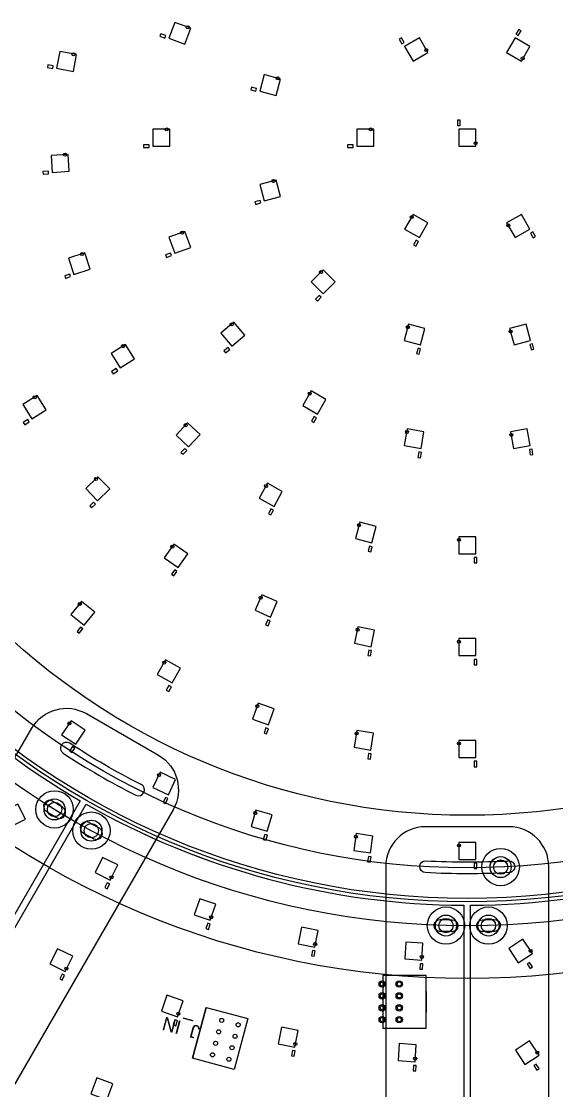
# Model space of a CAD drawing. Header units: millimetres. Extents: x -55 to 1655, y -1555 to 155.
# Drawn here: x 668.8 to 826.3, y -980.7 to -665.9 of the extents above; entities that cross this region are included whole.
import ezdxf
from ezdxf.enums import TextEntityAlignment as Align

# ---------------------------------------------------------------- set-up
doc = ezdxf.new("R2010")
doc.units = ezdxf.units.MM
doc.header["$MEASUREMENT"] = 0
doc.layers.add('Layer 1', color=7, linetype='Continuous', lineweight=0)
for name, color, linetype in [('SUN-LABEL', 4, 'Continuous'), ('SUN-OUTLINE', 2, 'Continuous'), ('SUN-STANDOFF', 1, 'Continuous'), ('SUN-WAGO', 3, 'Continuous')]:
    doc.layers.add(name, color=color, linetype=linetype)

msp = doc.modelspace()

# ---------------------------------------------------------------- linework, layer by layer
at = {"layer": 'Layer 1', "color": 175, "lineweight": 25, "true_color": 0x3953a4}
for p, q in [((687.91, -869.72), (709.12, -881.97)), ((812.21, -903.03), (787.72, -903.03))]:
    msp.add_line(p, q, dxfattribs=at)
at = {"layer": 'Layer 1', "color": 2, "lineweight": 25, "true_color": 0xf7ec13}
for p, q in [((686.1, -895.35), (462.1, -1283.33)), ((463.83, -1284.33), (687.83, -896.35)), ((798.96, -926.13), (798.96, -1374.13)), ((800.96, -1374.13), (800.96, -926.13))]:
    msp.add_line(p, q, dxfattribs=at)
at = {"layer": 'Layer 1', "color": 93, "lineweight": 25, "true_color": 0x6abd45}
msp.add_line((787.86, -951.58), (787.86, -957.58), dxfattribs=at)
at = {"layer": 'Layer 1', "color": 18, "lineweight": 25, "true_color": 0x000000}
for points in [[(716.89, -672.55), (718.6, -667.85), (713.9, -666.14), (712.19, -670.84)], [(784.05, -677.56), (788.38, -675.06), (785.88, -670.73), (781.55, -673.23)], [(811.55, -675.06), (815.88, -677.56), (818.38, -673.23), (814.05, -670.73)], [(684.08, -680.57), (685.01, -675.66), (680.1, -674.72), (679.17, -679.63)], [(743.78, -687.66), (745.07, -682.83), (740.24, -681.54), (738.95, -686.37)], [(712.46, -702.63), (712.46, -697.63), (707.46, -697.63), (707.46, -702.63)], [(772.46, -702.63), (772.46, -697.63), (767.46, -697.63), (767.46, -702.63)], [(797.46, -702.63), (802.46, -702.63), (802.46, -697.63), (797.46, -697.63)], [(682.85, -710), (682.54, -705.01), (677.55, -705.33), (677.86, -710.32)], [(745.07, -717.43), (743.78, -712.6), (738.95, -713.89), (740.24, -718.72)], [(788.38, -725.19), (784.05, -722.69), (781.55, -727.02), (785.88, -729.52)], [(815.88, -722.69), (811.55, -725.19), (814.05, -729.52), (818.38, -727.02)], [(718.6, -732.4), (716.89, -727.71), (712.19, -729.42), (713.9, -734.11)], [(688.99, -738.82), (687.44, -734.06), (682.69, -735.61), (684.23, -740.36)], [(761.07, -742.55), (757.54, -739.02), (754, -742.55), (757.54, -746.09)], [(734.54, -758.29), (731.33, -754.46), (727.5, -757.67), (730.71, -761.5)], [(787.5, -756.32), (782.67, -755.02), (781.37, -759.85), (786.2, -761.15)], [(817.26, -755.02), (812.43, -756.32), (813.73, -761.15), (818.56, -759.85)], [(702.1, -765.2), (699.42, -760.98), (695.19, -763.66), (697.87, -767.88)], [(676.11, -780.27), (673.47, -776.03), (669.22, -778.67), (671.87, -782.92)], [(758.38, -777.16), (754.05, -774.66), (751.55, -778.99), (755.88, -781.49)], [(721.35, -787.49), (717.71, -784.07), (714.28, -787.72), (717.93, -791.14)], [(787.23, -786.73), (782.31, -785.86), (781.44, -790.79), (786.36, -791.66)], [(817.62, -785.86), (812.7, -786.73), (813.56, -791.66), (818.49, -790.79)], [(694.78, -803.56), (691.33, -799.94), (687.71, -803.38), (691.16, -807.01)], [(745.55, -804.3), (741.17, -801.89), (738.76, -806.27), (743.14, -808.68)], [(773.16, -814.56), (768.32, -813.32), (767.08, -818.16), (771.92, -819.4)], [(802.46, -817.63), (797.46, -817.63), (797.46, -822.63), (802.46, -822.63)], [(717.75, -822.62), (713.65, -819.76), (710.79, -823.87), (714.9, -826.72)], [(690.4, -839.8), (686.51, -836.66), (683.37, -840.55), (687.26, -843.69)], [(744.09, -836.66), (739.5, -834.69), (737.53, -839.28), (742.12, -841.26)], [(772.72, -845.11), (767.82, -844.11), (766.82, -849), (771.72, -850.01)], [(802.46, -847.63), (797.46, -847.63), (797.46, -852.63), (802.46, -852.63)], [(715.58, -856.31), (711.22, -853.87), (708.78, -858.23), (713.14, -860.67)], [(743.19, -868.32), (738.47, -866.66), (736.81, -871.37), (741.52, -873.04)], [(687.56, -874.56), (683.39, -871.8), (680.63, -875.97), (684.8, -878.73)], [(772.43, -875.5), (767.5, -874.65), (766.66, -879.58), (771.59, -880.43)], [(802.46, -877.63), (797.46, -877.63), (797.46, -882.63), (802.46, -882.63)], [(714.15, -889.07), (709.63, -886.95), (707.5, -891.47), (712.03, -893.6)], [(663.28, -898.54), (665.49, -903.03), (669.98, -900.82), (667.76, -896.33)], [(742.58, -899.55), (737.79, -898.11), (736.35, -902.9), (741.14, -904.34)], [(772.23, -905.78), (767.28, -905.05), (766.55, -910), (771.5, -910.73)], [(802.46, -907.63), (797.46, -907.63), (797.46, -912.63), (802.46, -912.63)], [(690.47, -916.51), (694.95, -918.73), (697.16, -914.24), (692.68, -912.03)], [(719.65, -928.96), (724.38, -930.56), (725.99, -925.83), (721.26, -924.22)], [(750.2, -937.48), (755.11, -938.46), (756.08, -933.55), (751.18, -932.58)], [(781.61, -941.95), (786.6, -942.27), (786.93, -937.28), (781.94, -936.96)], [(814.97, -943.08), (819.13, -940.3), (816.35, -936.15), (812.19, -938.92)], [(677.2, -943.42), (681.68, -945.63), (683.89, -941.15), (679.41, -938.94)], [(710, -957.36), (714.74, -958.97), (716.35, -954.24), (711.61, -952.63)], [(744.35, -966.9), (749.25, -967.88), (750.23, -962.98), (745.33, -962)], [(816.93, -973.02), (821.09, -970.24), (818.31, -966.08), (814.16, -968.86)], [(779.65, -971.88), (784.64, -972.21), (784.96, -967.22), (779.97, -966.89)], [(689.22, -981.64), (693.89, -983.43), (695.68, -978.76), (691.02, -976.97)]]:
    msp.add_lwpolyline(points, close=True, dxfattribs=at)
at = {"layer": 'Layer 1', "color": 30, "lineweight": 25, "true_color": 0xf57f20}
for points in [[(711.31, -670.04), (709.8, -669.49), (709.53, -670.25), (711.03, -670.79)], [(814.99, -670), (815.79, -668.62), (815.1, -668.22), (814.3, -669.6)], [(781.39, -672.05), (780.59, -670.67), (779.9, -671.07), (780.7, -672.45)], [(678.17, -678.98), (676.6, -678.68), (676.45, -679.47), (678.02, -679.77)], [(738, -685.65), (736.46, -685.23), (736.25, -686.01), (737.79, -686.42)], [(797.91, -696.53), (797.91, -694.93), (797.11, -694.93), (797.11, -696.53)], [(706.36, -702.18), (704.76, -702.18), (704.76, -702.98), (706.36, -702.98)], [(766.36, -702.18), (764.76, -702.18), (764.76, -702.98), (766.36, -702.98)], [(676.74, -709.94), (675.14, -710.04), (675.19, -710.83), (676.79, -710.73)], [(739.06, -718.57), (737.52, -718.98), (737.72, -719.76), (739.27, -719.34)], [(784.94, -730.25), (784.14, -731.64), (784.83, -732.04), (785.63, -730.65)], [(818.54, -728.2), (819.34, -729.59), (820.03, -729.19), (819.23, -727.8)], [(712.71, -734.07), (711.21, -734.61), (711.48, -735.37), (712.98, -734.82)], [(683.05, -740.27), (681.53, -740.77), (681.77, -741.53), (683.29, -741.03)], [(756.44, -746.55), (755.31, -747.68), (755.88, -748.25), (757.01, -747.12)], [(729.58, -761.86), (728.35, -762.89), (728.87, -763.5), (730.09, -762.48)], [(818.41, -761.03), (818.82, -762.58), (819.59, -762.37), (819.18, -760.82)], [(785.48, -762.09), (785.07, -763.64), (785.84, -763.84), (786.26, -762.3)], [(696.7, -768.09), (695.35, -768.94), (695.78, -769.62), (697.13, -768.76)], [(670.7, -783.12), (669.34, -783.96), (669.76, -784.64), (671.12, -783.8)], [(754.94, -782.21), (754.14, -783.6), (754.83, -784), (755.63, -782.61)], [(716.85, -791.63), (715.75, -792.8), (716.34, -793.35), (717.43, -792.18)], [(785.73, -792.66), (785.45, -794.24), (786.24, -794.38), (786.52, -792.8)], [(818.24, -791.95), (818.51, -793.53), (819.3, -793.39), (819.02, -791.81)], [(690.05, -807.44), (688.89, -808.54), (689.44, -809.12), (690.6, -808.02)], [(742.22, -809.43), (741.45, -810.83), (742.15, -811.21), (742.92, -809.81)], [(771.21, -820.35), (770.81, -821.9), (771.59, -822.1), (771.99, -820.55)], [(802.01, -823.73), (802.01, -825.33), (802.81, -825.33), (802.81, -823.73)], [(713.9, -827.37), (712.99, -828.68), (713.64, -829.14), (714.56, -827.83)], [(741.28, -842.09), (740.64, -843.56), (741.38, -843.87), (742.01, -842.4)], [(686.22, -844.26), (685.21, -845.51), (685.84, -846.01), (686.84, -844.77)], [(771.05, -851), (770.73, -852.56), (771.51, -852.72), (771.84, -851.16)], [(802.01, -853.73), (802.01, -855.33), (802.81, -855.33), (802.81, -853.73)], [(712.21, -861.41), (711.43, -862.81), (712.13, -863.2), (712.91, -861.8)], [(740.73, -873.92), (740.2, -875.43), (740.95, -875.7), (741.49, -874.19)], [(683.82, -879.4), (682.93, -880.74), (683.6, -881.18), (684.48, -879.84)], [(770.96, -881.43), (770.69, -883.01), (771.47, -883.15), (771.74, -881.57)], [(802.01, -883.73), (802.01, -885.33), (802.81, -885.33), (802.81, -883.73)], [(711.16, -894.4), (710.48, -895.85), (711.2, -896.19), (711.88, -894.74)], [(740.39, -905.26), (739.93, -906.79), (740.69, -907.02), (741.16, -905.49)], [(770.89, -911.75), (770.66, -913.33), (771.45, -913.45), (771.68, -911.87)], [(802.01, -913.73), (802.01, -915.33), (802.81, -915.33), (802.81, -913.73)], [(694.07, -921.3), (694.78, -919.87), (694.06, -919.51), (693.35, -920.95)], [(723.85, -933.23), (724.36, -931.72), (723.6, -931.46), (723.09, -932.97)], [(754.92, -941.17), (755.24, -939.6), (754.45, -939.45), (754.14, -941.02)], [(786.77, -944.99), (786.88, -943.39), (786.08, -943.34), (785.97, -944.94)], [(819.17, -944.29), (818.28, -942.96), (817.62, -943.4), (818.51, -944.73)], [(680.8, -948.21), (681.51, -946.77), (680.79, -946.42), (680.09, -947.85)], [(714.2, -961.64), (714.72, -960.12), (713.96, -959.87), (713.45, -961.38)], [(749.07, -970.6), (749.38, -969.03), (748.6, -968.87), (748.29, -970.44)], [(821.13, -974.22), (820.24, -972.89), (819.58, -973.34), (820.47, -974.67)], [(784.81, -974.93), (784.91, -973.33), (784.12, -973.28), (784.01, -974.87)]]:
    msp.add_lwpolyline(points, close=True, dxfattribs=at)
at = {"layer": 'Layer 1', "color": 175, "lineweight": 25, "true_color": 0x3953a4}
for points in [[(713.42, -898.02), (393.15, -1452.74), (351.59, -1428.74), (671.86, -874.02)], [(775.97, -914.78), (775.97, -1555.31), (823.96, -1555.31), (823.96, -914.78)]]:
    msp.add_lwpolyline(points, dxfattribs=at)
at = {"layer": 'Layer 1', "color": 93, "lineweight": 25, "true_color": 0x6abd45}
msp.add_lwpolyline([(775.16, -946.83), (775.16, -962.33), (787.86, -962.33), (787.86, -946.83)], close=True, dxfattribs=at)
at = {"layer": 'Layer 1', "color": 2, "lineweight": 25, "true_color": 0xf7ec13}
for radius in [848, 675, 225, 224]:
    msp.add_circle((799.96, -700.13), radius, dxfattribs=at)
at = {"layer": 'Layer 1', "color": 175, "lineweight": 25, "true_color": 0x3953a4}
for radius in [247.58, 199.5]:
    msp.add_circle((799.96, -700.13), radius, dxfattribs=at)
at = {"layer": 'Layer 1', "color": 18, "lineweight": 25, "true_color": 0x000000}
for centre, radius in [((799.96, -700.13), 247.58), ((799.96, -700.13), 232.08), ((799.96, -700.13), 215), ((799.96, -700.13), 199.5), ((717.73, -667.59), 0.45), ((684.12, -675.54), 0.45), ((787.89, -674.31), 0.45), ((816.29, -676.76), 0.45), ((744.19, -682.65), 0.45), ((711.56, -697.68), 0.45), ((771.56, -697.68), 0.45), ((802.41, -701.73), 0.45), ((681.64, -705.12), 0.45), ((742.92, -712.88), 0.45), ((783.64, -723.5), 0.45), ((812.04, -725.95), 0.45), ((716.06, -728.06), 0.45), ((686.6, -734.39), 0.45), ((756.94, -739.69), 0.45), ((730.67, -755.07), 0.45), ((782.48, -755.9), 0.45), ((812.71, -757.17), 0.45), ((698.68, -761.5), 0.45), ((672.73, -776.55), 0.45), ((753.64, -775.46), 0.45), ((717.13, -784.76), 0.45), ((782.2, -786.76), 0.45), ((812.9, -787.61), 0.45), ((690.72, -800.6), 0.45), ((740.78, -802.7), 0.45), ((768.15, -814.2), 0.45), ((797.51, -818.53), 0.45), ((713.18, -820.53), 0.45), ((685.98, -837.39), 0.45), ((739.19, -835.54), 0.45), ((767.69, -845), 0.45), ((797.51, -848.53), 0.45), ((710.82, -854.68), 0.45), ((738.22, -867.52), 0.45), ((682.93, -872.58), 0.45), ((767.4, -875.55), 0.45), ((797.51, -878.53), 0.45), ((709.29, -887.78), 0.45), ((737.58, -898.99), 0.45), ((767.2, -905.95), 0.45), ((797.51, -908.53), 0.45), ((695.3, -917.9), 0.45), ((724.62, -929.69), 0.45), ((755.23, -937.56), 0.45), ((786.61, -941.37), 0.45), ((818.59, -939.58), 0.45), ((682.04, -944.8), 0.45), ((714.98, -958.1), 0.45), ((749.38, -966.99), 0.45), ((820.55, -969.52), 0.45), ((784.65, -971.31), 0.45)]:
    msp.add_circle(centre, radius, dxfattribs=at)
at = {"layer": 'Layer 1', "color": 240, "lineweight": 25, "true_color": 0xed2024}
for centre, radius in [((678.55, -897.92), 5.5), ((678.55, -897.92), 3.1), ((678.55, -897.92), 2.11), ((689.38, -904.17), 5.5), ((689.38, -904.17), 3.1), ((689.38, -904.17), 2.11), ((809.79, -914.9), 5.5), ((809.79, -914.9), 3.1), ((809.79, -914.9), 2.11), ((793.71, -932.13), 5.5), ((806.21, -932.13), 5.5), ((793.71, -932.13), 3.1), ((793.71, -932.13), 2.11), ((806.21, -932.13), 3.1), ((806.21, -932.13), 2.11)]:
    msp.add_circle(centre, radius, dxfattribs=at)
at = {"layer": 'Layer 1', "color": 93, "lineweight": 25, "true_color": 0x6abd45}
for centre, radius in [((774.96, -949.33), 0.95), ((774.96, -949.33), 0.6), ((779.96, -949.33), 0.95), ((779.96, -949.33), 0.6), ((774.96, -952.83), 0.95), ((774.96, -952.83), 0.6), ((779.96, -952.83), 0.95), ((779.96, -952.83), 0.6), ((774.96, -956.33), 0.95), ((774.96, -956.33), 0.6), ((779.96, -956.33), 0.95), ((779.96, -956.33), 0.6), ((774.96, -959.83), 0.95), ((774.96, -959.83), 0.6), ((779.96, -959.83), 0.95), ((779.96, -959.83), 0.6)]:
    msp.add_circle(centre, radius, dxfattribs=at)
at = {"layer": 'Layer 1', "color": 2, "lineweight": 25, "true_color": 0xf7ec13}
for points in [[(604.74, -813.99), (624.39, -847.68), (652.42, -875.7), (686.1, -895.35)], [(687.83, -896.35), (721.69, -915.7), (759.97, -925.95), (798.96, -926.13)], [(800.96, -926.13), (839.96, -925.95), (878.24, -915.7), (912.1, -896.35)]]:
    msp.add_open_spline(points, degree=3, dxfattribs=at)
at = {"layer": 'Layer 1', "color": 175, "lineweight": 25, "true_color": 0x3953a4}
for points in [[(671.86, -874.02), (675.1, -868.4), (682.29, -866.48), (687.91, -869.72)], [(704.03, -890.58), (696.79, -886.94), (689.77, -882.88), (683, -878.44)], [(704.03, -890.58), (696.79, -886.94), (689.77, -882.88), (683, -878.44)], [(681.08, -881.36), (687.96, -885.88), (695.1, -890), (702.45, -893.71)], [(681.08, -881.36), (687.96, -885.88), (695.1, -890), (702.45, -893.71)], [(709.12, -881.97), (714.74, -885.21), (716.66, -892.4), (713.42, -898.02)], [(680.95, -897.33), (679.96, -896.73), (678.97, -896.13), (677.99, -895.52)], [(680.95, -897.33), (679.96, -896.73), (678.97, -896.13), (677.99, -895.52)], [(676.14, -898.48), (677.13, -899.11), (678.14, -899.72), (679.14, -900.33)], [(676.14, -898.48), (677.13, -899.11), (678.14, -899.72), (679.14, -900.33)], [(691.74, -903.45), (690.72, -902.91), (689.7, -902.36), (688.69, -901.8)], [(691.74, -903.45), (690.72, -902.91), (689.7, -902.36), (688.69, -901.8)], [(787.72, -903.03), (781.23, -903.03), (775.97, -908.29), (775.97, -914.78)], [(823.96, -914.78), (823.96, -908.29), (818.7, -903.03), (812.21, -903.03)], [(687, -904.86), (688.03, -905.43), (689.06, -905.99), (690.1, -906.54)], [(687, -904.86), (688.03, -905.43), (689.06, -905.99), (690.1, -906.54)], [(787.82, -913.03), (795.91, -913.49), (804.02, -913.49), (812.11, -913.03)], [(787.82, -913.03), (795.91, -913.49), (804.02, -913.49), (812.11, -913.03)], [(812.31, -916.53), (804.09, -917), (795.84, -917), (787.62, -916.53)], [(812.31, -916.53), (804.09, -917), (795.84, -917), (787.62, -916.53)], [(792.03, -930.33), (793.18, -930.37), (794.34, -930.4), (795.5, -930.42)], [(792.03, -930.33), (793.18, -930.37), (794.34, -930.4), (795.5, -930.42)], [(804.43, -930.42), (805.59, -930.4), (806.75, -930.37), (807.9, -930.33)], [(804.43, -930.42), (805.59, -930.4), (806.75, -930.37), (807.9, -930.33)], [(795.43, -933.92), (794.25, -933.9), (793.08, -933.86), (791.9, -933.82)], [(795.43, -933.92), (794.25, -933.9), (793.08, -933.86), (791.9, -933.82)], [(808.02, -933.82), (806.85, -933.86), (805.67, -933.9), (804.5, -933.92)], [(808.02, -933.82), (806.85, -933.86), (805.67, -933.9), (804.5, -933.92)]]:
    msp.add_open_spline(points, degree=3, dxfattribs=at)
for points in [[(683, -878.44), (682.19, -877.91), (681.1, -878.13), (680.57, -878.94), (680.04, -879.75), (680.27, -880.83), (681.08, -881.36)], [(683, -878.44), (682.19, -877.91), (681.1, -878.13), (680.57, -878.94), (680.04, -879.75), (680.27, -880.83), (681.08, -881.36)], [(702.45, -893.71), (703.32, -894.14), (704.37, -893.79), (704.8, -892.93), (705.24, -892.07), (704.89, -891.02), (704.03, -890.58)], [(702.45, -893.71), (703.32, -894.14), (704.37, -893.79), (704.8, -892.93), (705.24, -892.07), (704.89, -891.02), (704.03, -890.58)], [(677.99, -895.52), (677.17, -895), (676.09, -895.25), (675.58, -896.07), (675.07, -896.89), (675.32, -897.97), (676.14, -898.48)], [(677.99, -895.52), (677.17, -895), (676.09, -895.25), (675.58, -896.07), (675.07, -896.89), (675.32, -897.97), (676.14, -898.48)], [(679.14, -900.33), (679.97, -900.83), (681.05, -900.56), (681.54, -899.74), (682.04, -898.91), (681.78, -897.83), (680.95, -897.33)], [(679.14, -900.33), (679.97, -900.83), (681.05, -900.56), (681.54, -899.74), (682.04, -898.91), (681.78, -897.83), (680.95, -897.33)], [(688.69, -901.8), (687.84, -901.33), (686.78, -901.64), (686.31, -902.49), (685.84, -903.33), (686.15, -904.4), (687, -904.86)], [(688.69, -901.8), (687.84, -901.33), (686.78, -901.64), (686.31, -902.49), (685.84, -903.33), (686.15, -904.4), (687, -904.86)], [(690.1, -906.54), (690.95, -907), (692.01, -906.67), (692.46, -905.82), (692.92, -904.97), (692.59, -903.91), (691.74, -903.45)], [(690.1, -906.54), (690.95, -907), (692.01, -906.67), (692.46, -905.82), (692.92, -904.97), (692.59, -903.91), (691.74, -903.45)], [(787.62, -916.53), (786.66, -916.47), (785.92, -915.64), (785.97, -914.68), (786.03, -913.71), (786.86, -912.98), (787.82, -913.03)], [(787.62, -916.53), (786.66, -916.47), (785.92, -915.64), (785.97, -914.68), (786.03, -913.71), (786.86, -912.98), (787.82, -913.03)], [(812.11, -913.03), (813.07, -912.98), (813.9, -913.71), (813.95, -914.68), (814.01, -915.64), (813.27, -916.47), (812.31, -916.53)], [(812.11, -913.03), (813.07, -912.98), (813.9, -913.71), (813.95, -914.68), (814.01, -915.64), (813.27, -916.47), (812.31, -916.53)], [(791.9, -933.82), (790.94, -933.79), (790.18, -932.98), (790.22, -932.01), (790.25, -931.05), (791.06, -930.29), (792.03, -930.33)], [(791.9, -933.82), (790.94, -933.79), (790.18, -932.98), (790.22, -932.01), (790.25, -931.05), (791.06, -930.29), (792.03, -930.33)], [(795.5, -930.42), (796.46, -930.44), (797.23, -931.24), (797.21, -932.2), (797.19, -933.17), (796.4, -933.94), (795.43, -933.92)], [(795.5, -930.42), (796.46, -930.44), (797.23, -931.24), (797.21, -932.2), (797.19, -933.17), (796.4, -933.94), (795.43, -933.92)], [(804.5, -933.92), (803.53, -933.94), (802.73, -933.17), (802.72, -932.2), (802.7, -931.24), (803.46, -930.44), (804.43, -930.42)], [(804.5, -933.92), (803.53, -933.94), (802.73, -933.17), (802.72, -932.2), (802.7, -931.24), (803.46, -930.44), (804.43, -930.42)], [(807.9, -930.33), (808.87, -930.29), (809.68, -931.05), (809.71, -932.01), (809.75, -932.98), (808.99, -933.79), (808.02, -933.82)], [(807.9, -930.33), (808.87, -930.29), (809.68, -931.05), (809.71, -932.01), (809.75, -932.98), (808.99, -933.79), (808.02, -933.82)]]:
    msp.add_open_spline(points, degree=3, knots=[0, 0, 0, 0, 1, 1, 1, 2, 2, 2, 2], dxfattribs=at)
at = {"layer": 'Layer 1', "color": 18, "lineweight": 25, "true_color": 0x000000}
for points in [[(683, -878.44), (682.19, -877.91), (681.1, -878.13), (680.57, -878.94), (680.04, -879.75), (680.27, -880.83), (681.08, -881.36)], [(702.45, -893.71), (703.32, -894.14), (704.37, -893.79), (704.8, -892.93), (705.24, -892.07), (704.89, -891.02), (704.03, -890.58)], [(677.99, -895.52), (677.17, -895), (676.09, -895.25), (675.58, -896.07), (675.07, -896.89), (675.32, -897.97), (676.14, -898.48)], [(679.14, -900.33), (679.97, -900.83), (681.05, -900.56), (681.54, -899.74), (682.04, -898.91), (681.78, -897.83), (680.95, -897.33)], [(688.69, -901.8), (687.84, -901.33), (686.78, -901.64), (686.31, -902.49), (685.84, -903.33), (686.15, -904.4), (687, -904.86)], [(690.1, -906.54), (690.95, -907), (692.01, -906.67), (692.46, -905.82), (692.92, -904.97), (692.59, -903.91), (691.74, -903.45)], [(787.62, -916.53), (786.66, -916.47), (785.92, -915.64), (785.97, -914.68), (786.03, -913.71), (786.86, -912.98), (787.82, -913.03)], [(812.11, -913.03), (813.07, -912.98), (813.9, -913.71), (813.95, -914.68), (814.01, -915.64), (813.27, -916.47), (812.31, -916.53)], [(791.9, -933.82), (790.94, -933.79), (790.18, -932.98), (790.22, -932.01), (790.25, -931.05), (791.06, -930.29), (792.03, -930.33)], [(795.5, -930.42), (796.46, -930.44), (797.23, -931.24), (797.21, -932.2), (797.19, -933.17), (796.4, -933.94), (795.43, -933.92)], [(804.5, -933.92), (803.53, -933.94), (802.73, -933.17), (802.72, -932.2), (802.7, -931.24), (803.46, -930.44), (804.43, -930.42)], [(807.9, -930.33), (808.87, -930.29), (809.68, -931.05), (809.71, -932.01), (809.75, -932.98), (808.99, -933.79), (808.02, -933.82)]]:
    msp.add_open_spline(points, degree=3, knots=[0, 0, 0, 0, 1, 1, 1, 2, 2, 2, 2], dxfattribs=at)
for points in [[(704.03, -890.58), (696.79, -886.94), (689.77, -882.88), (683, -878.44)], [(681.08, -881.36), (687.96, -885.88), (695.1, -890), (702.45, -893.71)], [(680.95, -897.33), (679.96, -896.73), (678.97, -896.13), (677.99, -895.52)], [(676.14, -898.48), (677.13, -899.11), (678.14, -899.72), (679.14, -900.33)], [(691.74, -903.45), (690.72, -902.91), (689.7, -902.36), (688.69, -901.8)], [(687, -904.86), (688.03, -905.43), (689.06, -905.99), (690.1, -906.54)], [(787.82, -913.03), (795.91, -913.49), (804.02, -913.49), (812.11, -913.03)], [(812.31, -916.53), (804.09, -917), (795.84, -917), (787.62, -916.53)], [(792.03, -930.33), (793.18, -930.37), (794.34, -930.4), (795.5, -930.42)], [(804.43, -930.42), (805.59, -930.4), (806.75, -930.37), (807.9, -930.33)], [(795.43, -933.92), (794.25, -933.9), (793.08, -933.86), (791.9, -933.82)], [(808.02, -933.82), (806.85, -933.86), (805.67, -933.9), (804.5, -933.92)]]:
    msp.add_open_spline(points, degree=3, dxfattribs=at)
at = {"layer": 'SUN-OUTLINE'}
for p, q in [((686.1, -895.35), (462.09, -1283.33)), ((463.83, -1284.33), (687.83, -896.35)), ((798.96, -926.13), (798.96, -1374.13)), ((800.96, -1374.13), (800.96, -926.13))]:
    msp.add_line(p, q, dxfattribs=at)
msp.add_circle((799.96, -700.13), 224, dxfattribs=at)
for start, end in [(210.2535, 239.7465), (240.2535, 269.7465), (270.2535, 299.7465)]:
    msp.add_arc((799.96, -700.13), 226, start, end, dxfattribs=at)
at = {"layer": 'SUN-STANDOFF'}
for centre, radius in [((678.55, -897.92), 3.1), ((678.55, -897.92), 2.11), ((689.37, -904.17), 3.1), ((689.37, -904.17), 2.11), ((809.79, -914.91), 3.1), ((809.79, -914.91), 2.11), ((793.71, -932.13), 3.1), ((793.71, -932.13), 2.11), ((806.21, -932.13), 3.1), ((806.21, -932.13), 2.11)]:
    msp.add_circle(centre, radius, dxfattribs=at)
at = {"layer": 'SUN-WAGO'}
msp.add_line((723.13, -956.22), (719.11, -971.19), dxfattribs=at)
msp.add_lwpolyline([(735.44, -959.52), (731.43, -974.49), (719.11, -971.19), (723.13, -956.22), (735.44, -959.52)], dxfattribs=at)
for centre in [(727.73, -960.04), (726.82, -963.42), (732.56, -961.34), (725.92, -966.8), (731.65, -964.72), (725.01, -970.18), (730.75, -968.1), (729.84, -971.48)]:
    msp.add_circle(centre, 0.6, dxfattribs=at)

# ---------------------------------------------------------------- texts
at = {"layer": 'SUN-LABEL'}
msp.add_text('J_IN', height=4, rotation=165, dxfattribs=at).set_placement((715.74, -962.27), align=Align.MIDDLE_CENTER)

doc.saveas('drawing.dxf')
